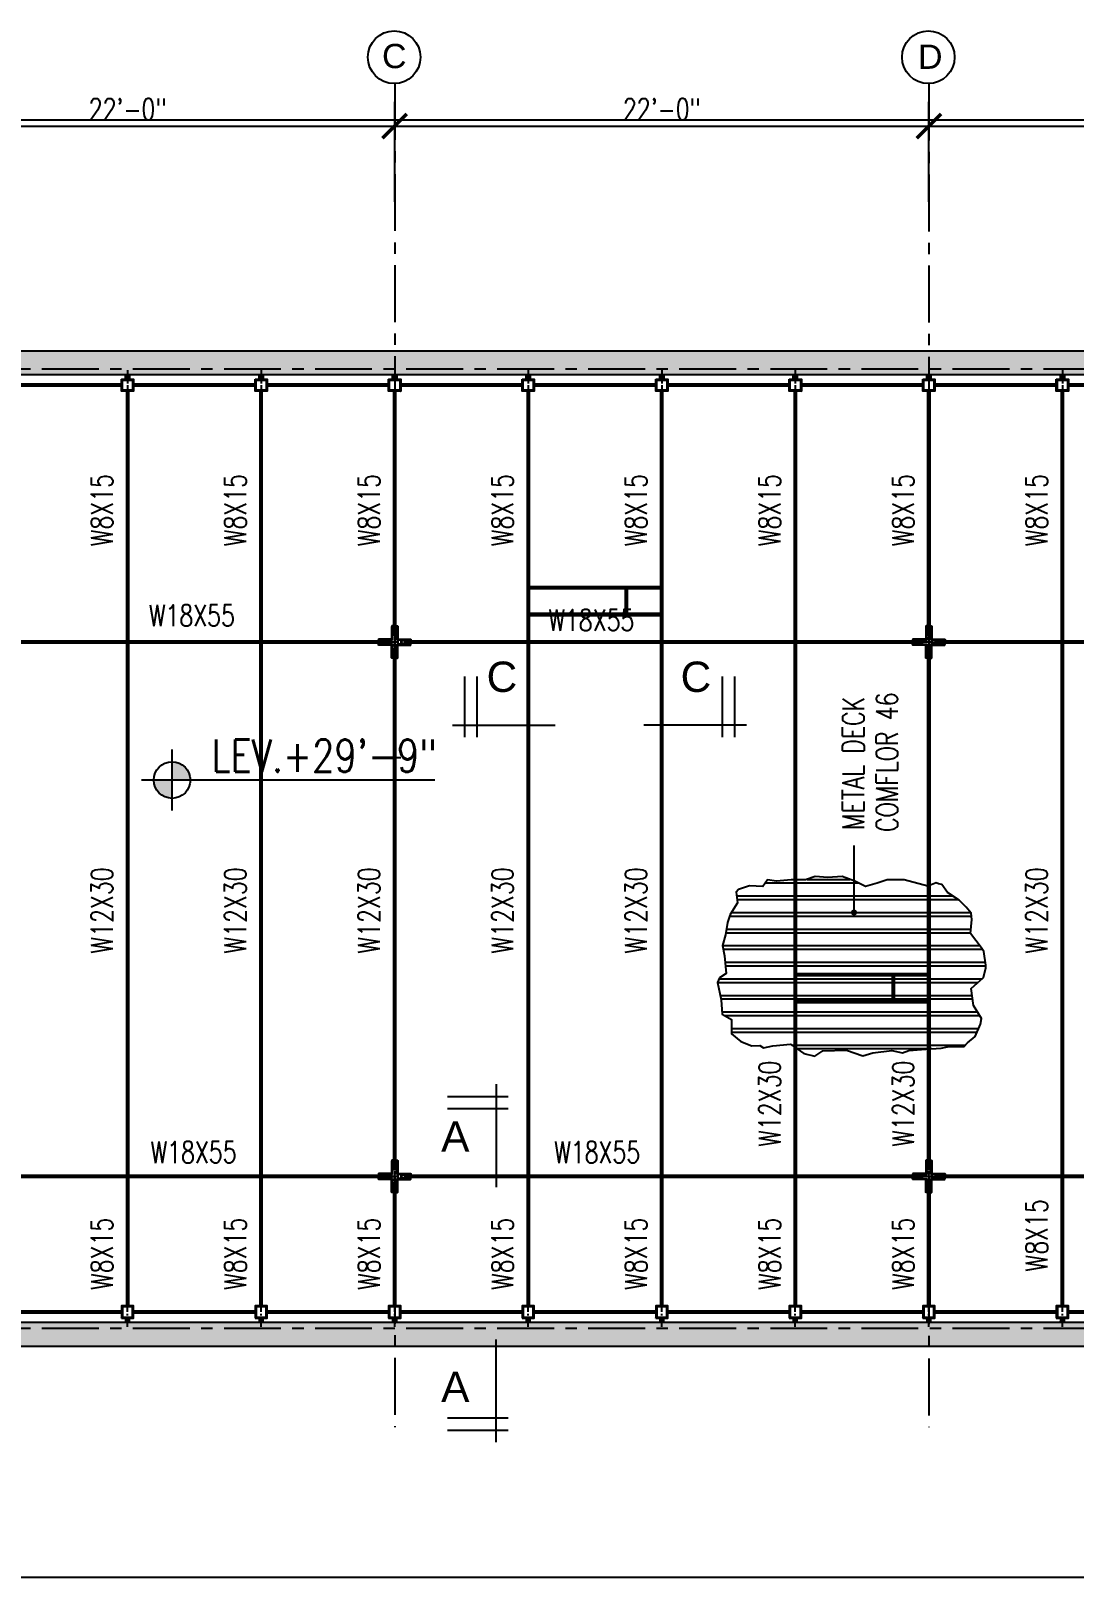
# Model space of a CAD drawing. Header units: inches. Extents: x 54338 to 57449, y 10559 to 14148.
# Drawn here: x 54854 to 55369, y 11363 to 12127 of the extents above; entities that cross this region are included whole.
import ezdxf
from ezdxf.enums import TextEntityAlignment as Align

# ---------------------------------------------------------------- set-up
doc = ezdxf.new("R2010")
doc.units = ezdxf.units.IN
doc.header["$LTSCALE"] = 15
doc.header["$MEASUREMENT"] = 0
doc.linetypes.add('CENTER', pattern=[2, 1.25, -0.25, 0.25, -0.25])
doc.linetypes.add('HIDDEN', pattern=[0.375, 0.25, -0.125])
for name, color, linetype in [('A-HATCH RCC', 8, 'Continuous'), ('A-STAIR', 2, 'Continuous'), ('A-TEXT-P', 242, 'Continuous'), ('A-WALL-BLWK', 33, 'Continuous'), ('A-WALL-RAMPED EARTH', 4, 'Continuous'), ('COLUMN', 4, 'Continuous'), ('GC', 3, 'Continuous'), ('GIRDER', 6, 'HIDDEN'), ('Grid line', 1, 'CENTER'), ('GT', 4, 'Continuous'), ('HATCH', 253, 'Continuous'), ('L', 2, 'Continuous'), ('L3', 3, 'Continuous'), ('L5', 5, 'Continuous'), ('LEVEL', 2, 'Continuous'), ('N-DIM-Z', 126, 'Continuous'), ('S-COLUMN', 4, 'Continuous'), ('SLAB', 3, 'Continuous'), ('TEXT3', 4, 'Continuous'), ('WALL', 7, 'Continuous')]:
    doc.layers.add(name, color=color, linetype=linetype)
doc.styles.add('3-32', font='simplex.shx', dxfattribs={"width": 0.75, "height": 10.6666})
doc.styles.add('ARIAL', font='arial.ttf')
doc.styles.add('dim', font='arial.ttf')
doc.styles.add('DIM 3_32', font='simplex.shx', dxfattribs={"width": 0.8})
doc.dimstyles.new('3-32', dxfattribs={"dimtxt": 10.666667, "dimasz": 12, "dimexe": 12, "dimexo": 4, "dimgap": 2, "dimtad": 1, "dimdec": 4, "dimzin": 3, "dimdsep": 46, "dimlunit": 4, "dimtxsty": '3-32', "dimblk": 'ARCHTICK', "dimcen": 0.046875, "dimdle": 12, "dimclrd": 1, "dimclre": 1, "dimclrt": 2, "dimadec": 0, "dimazin": 0, "dimtfac": 0.75, "dimtdec": 4, "dimtmove": 2, "dimatfit": 3, "dimldrblk": 'ARCHTICK', "dimfxl": 0, "dimfrac": 1, "dimtolj": 1, "dimtzin": 0, "dimlwd": -1, "dimlwe": -1, "dimarcsym": 0})

# ---------------------------------------------------------------- blocks, each defined once
blk = doc.blocks.new('A$C06E30DF9')
at = {"layer": 'GIRDER', "color": 2, "linetype": 'Continuous', "ltscale": 5}
for p, q in [((14.28, 4.51), (60.3, 4.51)), ((35.03, 6.28), (56.19, 6.28)), ((0.24, -1.91), (106.93, -1.91)), ((0.46, -3.68), (109.59, -3.68)), ((-3.2, -11.87), (116.3, -11.87)), ((-2.33, -10.1), (115.87, -10.1)), ((-5.18, -20.06), (115.75, -20.06)), ((-4.86, -18.29), (115.95, -18.29)), ((-6.79, -26.47), (120.36, -26.47)), ((-6.47, -28.25), (121.64, -28.25)), ((-6.47, -28.25), (121.64, -28.25)), ((-5.52, -34.66), (123.13, -34.66)), ((-5.33, -36.43), (123.34, -36.43)), ((-5.33, -36.43), (123.34, -36.43)), ((-9.18, -44.62), (119.54, -44.62)), ((-8.47, -42.85), (121.53, -42.85)), ((-7.91, -51.04), (116.59, -51.04)), ((-7.56, -52.81), (116.85, -52.81)), ((-7.56, -52.81), (116.85, -52.81)), ((-7.04, -59.23), (119.24, -59.23)), ((-5.89, -61), (120.31, -61)), ((-2.4, -67.41), (119.82, -67.41)), ((-2.4, -69.19), (119.06, -69.19)), ((27.52, -75.6), (113.18, -75.6)), ((30.05, -77.37), (96.69, -77.37))]:
    blk.add_line(p, q, dxfattribs=at)
at = {"layer": 'SLAB', "color": 1, "linetype": 'Continuous', "ltscale": 5}
blk.add_lwpolyline([(1.18, 1.22), (0, 0), (0.66, -5.32), (-2.93, -11.07), (-4.28, -15.11), (-5.39, -21.2), (-6.81, -26.39), (-5.87, -31.51), (-4.9, -40.24), (-8.28, -42.39), (-9.2, -44.65), (-7.47, -53.24), (-6.96, -60.4), (-2.4, -62.95), (-2.4, -70.11), (2.22, -73.9), (7.78, -75.98), (11.68, -75.79), (13.45, -77), (18.15, -75.96), (26.8, -75.1), (33.4, -79.72), (38.86, -81.08), (42.76, -78.48), (54.54, -78.09), (62.51, -80.99), (67.45, -79.47), (76.89, -78.29), (82.17, -79.4), (85.34, -78.22), (93.62, -77.58), (101.24, -77.07), (104.45, -76.54), (112.58, -76.27), (114.22, -74.44), (118.15, -71.29), (120.72, -65.3), (121.25, -62.54), (117.31, -56.05), (116.11, -47.67), (122.22, -42.24), (123.34, -37.38), (123.34, -36.19), (122.44, -29.43), (121.05, -27.36), (115.71, -20.49), (116.47, -13.58), (116.16, -10.43), (113.57, -7.48), (110.15, -4.06), (104.37, -0.2), (101.66, 3.67), (99.99, 4.06), (98.74, 4.55), (94.74, 2.95), (83, 6.06), (74.52, 6.06), (69.57, 4.36), (63.86, 2.73), (58.62, 5.35), (52.33, 7.76), (45.28, 7.15), (39.01, 7.77), (34.24, 5.98), (27.14, 5.98), (19.85, 5.37), (15.4, 6.06), (13.07, 2.8), (6.5, 3.06)], close=True, dxfattribs=at)
blk = doc.blocks.new('_ARCHTICK')
at = {"color": 0, "linetype": 'ByBlock', "const_width": 0.15}
blk.add_lwpolyline([(-0.5, -0.5), (0.5, 0.5)], dxfattribs=at)
blk = doc.blocks.new('*D16')
at = {"layer": 'DEFPOINTS', "color": 0, "transparency": 16777216}
for p in [(55033.69, 12079.51), (54769.69, 12038), (55033.69, 12038)]:
    blk.add_point(p, dxfattribs=at)
at = {"layer": 'N-DIM-Z', "color": 1, "transparency": 16777216}
for p, q in [((54769.69, 12042), (54769.69, 12091.51)), ((55033.69, 12042), (55033.69, 12091.51)), ((54757.69, 12079.51), (55045.69, 12079.51))]:
    blk.add_line(p, q, dxfattribs=at)
at = {"layer": 'N-DIM-Z', "color": 1, "transparency": 16777216, "xscale": 12, "yscale": 12, "zscale": 12, "rotation": 180}
blk.add_blockref('_ARCHTICK', (54769.69, 12079.51), dxfattribs=at)
at = {"layer": 'N-DIM-Z', "color": 1, "transparency": 16777216, "xscale": 12, "yscale": 12, "zscale": 12}
blk.add_blockref('_ARCHTICK', (55033.69, 12079.51), dxfattribs=at)
at = {"layer": 'N-DIM-Z', "color": 2, "transparency": 16777216, "insert": (54901.69, 12087.86), "char_height": 10.667, "attachment_point": 5, "style": '3-32'}
blk.add_mtext('\\A1;22\'-0"', dxfattribs=at)
blk = doc.blocks.new('*D17')
at = {"layer": 'DEFPOINTS', "color": 0, "transparency": 16777216}
for p in [(55297.69, 12079.51), (55033.69, 12038), (55297.69, 12038)]:
    blk.add_point(p, dxfattribs=at)
at = {"layer": 'N-DIM-Z', "color": 1, "transparency": 16777216}
for p, q in [((55033.69, 12042), (55033.69, 12091.51)), ((55297.69, 12042), (55297.69, 12091.51)), ((55021.69, 12079.51), (55309.69, 12079.51))]:
    blk.add_line(p, q, dxfattribs=at)
at = {"layer": 'N-DIM-Z', "color": 1, "transparency": 16777216, "xscale": 12, "yscale": 12, "zscale": 12, "rotation": 180}
blk.add_blockref('_ARCHTICK', (55033.69, 12079.51), dxfattribs=at)
at = {"layer": 'N-DIM-Z', "color": 1, "transparency": 16777216, "xscale": 12, "yscale": 12, "zscale": 12}
blk.add_blockref('_ARCHTICK', (55297.69, 12079.51), dxfattribs=at)
at = {"layer": 'N-DIM-Z', "color": 2, "transparency": 16777216, "insert": (55165.69, 12087.86), "char_height": 10.667, "attachment_point": 5, "style": '3-32'}
blk.add_mtext('\\A1;22\'-0"', dxfattribs=at)
blk = doc.blocks.new('*D18')
at = {"layer": 'DEFPOINTS', "color": 0, "transparency": 16777216}
for p in [(55561.69, 12079.51), (55297.69, 12038), (55561.69, 12038)]:
    blk.add_point(p, dxfattribs=at)
at = {"layer": 'N-DIM-Z', "color": 1, "transparency": 16777216}
for p, q in [((55297.69, 12042), (55297.69, 12091.51)), ((55561.69, 12042), (55561.69, 12091.51)), ((55285.69, 12079.51), (55573.69, 12079.51))]:
    blk.add_line(p, q, dxfattribs=at)
at = {"layer": 'N-DIM-Z', "color": 1, "transparency": 16777216, "xscale": 12, "yscale": 12, "zscale": 12, "rotation": 180}
blk.add_blockref('_ARCHTICK', (55297.69, 12079.51), dxfattribs=at)
at = {"layer": 'N-DIM-Z', "color": 1, "transparency": 16777216, "xscale": 12, "yscale": 12, "zscale": 12}
blk.add_blockref('_ARCHTICK', (55561.69, 12079.51), dxfattribs=at)
at = {"layer": 'N-DIM-Z', "color": 2, "transparency": 16777216, "insert": (55429.69, 12087.86), "char_height": 10.667, "attachment_point": 5, "style": '3-32'}
blk.add_mtext('\\A1;22\'-0"', dxfattribs=at)
blk = doc.blocks.new('A$C56BC41D7')
at = {"layer": 'HATCH'}
h = blk.add_hatch(dxfattribs=at)
h.set_pattern_fill('_USER', color=1, scale=0.375, angle=45, style=0, pattern_type=0)
h.set_pattern_definition([(45, (0, 0), (-0.265165, 0.265165), [])])
edge = h.paths.add_edge_path()
edge.add_line((0.5, 6.75), (0.5, 0.75))
edge.add_arc((0.75, 0.75), 0.25, 180, 270)
edge.add_line((0.75, 0.5), (6.75, 0.5))
edge.add_arc((6.75, 0.25), 0.25, 0, 90, ccw=False)
edge.add_line((7, 0.25), (7, 0))
edge.add_line((7, 0), (0, 0))
edge.add_line((0, 0), (0, 7))
edge.add_line((0, 7), (0.25, 7))
edge.add_arc((0.25, 6.75), 0.25, 0, 90, ccw=False)
at = {"layer": 'COLUMN', "color": 4}
blk.add_lwpolyline([(0, 0), (0, 7), (0.25, 7, -0.414214), (0.5, 6.75), (0.5, 0.75, 0.414214), (0.75, 0.5), (6.75, 0.5, -0.414214), (7, 0.25), (7, 0)], format="xyb", close=True, dxfattribs=at)
blk = doc.blocks.new('A$C3C504F40')
at = {"layer": 'HATCH'}
h = blk.add_hatch(dxfattribs=at)
h.set_pattern_fill('_USER', color=1, scale=0.375, angle=45, style=0, pattern_type=0)
h.set_pattern_definition([(45, (-54890.24333, -10014.80784), (-0.265165043, 0.265165043), [])])
h.paths.add_polyline_path([(-3.25, 1), (-5.25, 1), (-5.25, -1), (-3.25, -1)])
h.paths.add_polyline_path([(-3.5, -0.75), (-5, -0.75), (-5, 0.75), (-3.5, 0.75)], flags=16)
h = blk.add_hatch(dxfattribs=at)
h.set_pattern_fill('_USER', color=1, scale=0.375, angle=45, style=0, pattern_type=0)
h.set_pattern_definition([(45, (-54885.99333, -10010.55784), (-0.265165043, 0.265165043), [])])
h.paths.add_polyline_path([(1, 5.25), (-1, 5.25), (-1, 3.25), (1, 3.25)])
h.paths.add_polyline_path([(0.75, 3.5), (-0.75, 3.5), (-0.75, 5), (0.75, 5)], flags=16)
h = blk.add_hatch(dxfattribs=at)
h.set_pattern_fill('_USER', color=1, scale=0.375, angle=45, style=0, pattern_type=0)
h.set_pattern_definition([(45, (-54881.74333, -10014.80784), (-0.265165043, 0.265165043), [])])
h.paths.add_polyline_path([(5.25, 1), (3.25, 1), (3.25, -1), (5.25, -1)])
h.paths.add_polyline_path([(5, -0.75), (3.5, -0.75), (3.5, 0.75), (5, 0.75)], flags=16)
h = blk.add_hatch(dxfattribs=at)
h.set_pattern_fill('_USER', color=1, scale=0.375, angle=45, style=0, pattern_type=0)
h.set_pattern_definition([(45, (-54885.99333, -10019.05784), (-0.265165043, 0.265165043), [])])
h.paths.add_polyline_path([(1, -3.25), (-1, -3.25), (-1, -5.25), (1, -5.25)])
h.paths.add_polyline_path([(0.75, -5), (-0.75, -5), (-0.75, -3.5), (0.75, -3.5)], flags=16)
at = {"layer": 'Grid line', "ltscale": 0.25}
for p, q in [((0, -9.66), (0, 9.66)), ((9.51, 0), (-9.52, 0))]:
    blk.add_line(p, q, dxfattribs=at)
at = {"layer": 'S-COLUMN', "color": 4}
for points in [[(-5.25, 1), (-3.25, 1), (-3.25, -1), (-5.25, -1)], [(-5, 0.75), (-3.5, 0.75), (-3.5, -0.75), (-5, -0.75)], [(-1, 5.25), (1, 5.25), (1, 3.25), (-1, 3.25)], [(-0.75, 5), (0.75, 5), (0.75, 3.5), (-0.75, 3.5)], [(3.25, 1), (5.25, 1), (5.25, -1), (3.25, -1)], [(3.5, 0.75), (5, 0.75), (5, -0.75), (3.5, -0.75)], [(-1, -3.25), (1, -3.25), (1, -5.25), (-1, -5.25)], [(-0.75, -3.5), (0.75, -3.5), (0.75, -5), (-0.75, -5)]]:
    blk.add_lwpolyline(points, close=True, dxfattribs=at)
at = {"layer": 'Grid line', "color": 4, "xscale": -1}
blk.add_blockref('A$C56BC41D7', (-1, 1), dxfattribs=at)
at = {"layer": 'Grid line', "color": 4}
blk.add_blockref('A$C56BC41D7', (1, 1), dxfattribs=at)
at = {"layer": 'Grid line', "color": 4, "rotation": 180}
blk.add_blockref('A$C56BC41D7', (-1, -1), dxfattribs=at)
at = {"layer": 'Grid line', "color": 4, "xscale": -1, "rotation": 180}
blk.add_blockref('A$C56BC41D7', (1, -1), dxfattribs=at)
blk = doc.blocks.new('A$C45494CF1')
at = {"layer": 'HATCH'}
h = blk.add_hatch(dxfattribs=at)
h.set_pattern_fill('_USER', color=1, scale=0.375, angle=45, style=0, pattern_type=0)
h.set_pattern_definition([(45, (-54885.99333, -10015.80953), (-0.265165043, 0.265165043), [])])
h.paths.add_polyline_path([(1, 0), (-1, 0), (-1, -2), (1, -2)])
h.paths.add_polyline_path([(0.75, -1.75), (-0.75, -1.75), (-0.75, -0.25), (0.75, -0.25)], flags=16)
h = blk.add_hatch(dxfattribs=at)
h.set_pattern_fill('_USER', color=1, scale=0.375, angle=45, style=0, pattern_type=0)
h.set_pattern_definition([(45, (-54324.65777, -10363.3381), (-0.265165043, 0.265165043), [])])
h.paths.add_polyline_path([(3, -2), (-3, -2), (-3, -8), (3, -8)])
h.paths.add_polyline_path([(2.5, -2.5), (2.5, -7.5), (-2.5, -7.5), (-2.5, -2.5)], flags=16)
at = {"layer": 'Grid line', "ltscale": 0.25}
blk.add_line((0, 2.41), (0, -10.07), dxfattribs=at)
at = {"layer": 'S-COLUMN', "color": 4}
for points in [[(-1, 0), (1, 0), (1, -2), (-1, -2)], [(-3, -2), (3, -2), (3, -8), (-3, -8)], [(-2.5, -2.5), (2.5, -2.5), (2.5, -7.5), (-2.5, -7.5)], [(-0.75, -0.25), (0.75, -0.25), (0.75, -1.75), (-0.75, -1.75)]]:
    blk.add_lwpolyline(points, close=True, dxfattribs=at)
blk = doc.blocks.new('ROOF COL')
at = {"layer": 'A-WALL-BLWK'}
blk.add_line((522, -192), (528, -192), dxfattribs=at)
for p in [(393, -3), (459, -3), (525, -3), (591, -3), (657, -3), (723, -3), (789, -3), (855, -3)]:
    blk.add_blockref('A$C45494CF1', p)
at = {"xscale": -1, "rotation": 180}
for p in [(393, -471), (459, -471), (525, -471), (591, -471), (657, -471), (723, -471), (789, -471), (855, -471)]:
    blk.add_blockref('A$C45494CF1', p, dxfattribs=at)
at = {"layer": 'WALL'}
for p in [(525, -135), (789, -135), (525, -399), (789, -399)]:
    blk.add_blockref('A$C3C504F40', p, dxfattribs=at)
blk = doc.blocks.new('A$C0739760B')
at = {"layer": 'L3'}
blk.add_line((-6, 0), (44.79, 0), dxfattribs=at)
at = {"layer": 'L5', "color": 6}
for p, q in [((0, 24), (0, -6)), ((6, 24), (6, -6))]:
    blk.add_line(p, q, dxfattribs=at)

msp = doc.modelspace()

# ---------------------------------------------------------------- hatches: boundary and pattern name
at = {"layer": 'A-HATCH RCC'}
h = msp.add_hatch(dxfattribs=at)
h.set_pattern_fill('AR-SAND', color=256)
h.set_pattern_definition([(37.5, (0, 0), (-0.06299336, 1.92682377), [0, -1.52, 0, -1.7, 0, -1.625]), (7.5, (0, 0), (1.7697767, 2.82214607), [0, -0.82, 0, -1.37, 0, -0.525]), (327.5, (-1.23, 3e-16), (3.11414186, 0.005659054), [0, -0.5, 0, -1.8, 0, -2.35]), (317.5, (-1.23, 3e-16), (3.0061266, 0.87767556), [0, -0.25, 0, -1.18, 0, -1.35])])
h.paths.add_polyline_path([(54804.1896516, 11488.5089798), (54804.1896516, 11477.5088736), (54800.1896516, 11477.5088736), (54800.1896516, 11484.5088736), (54775.1896516, 11484.5088736), (54775.1896516, 11477.5088708), (54771.1896516, 11477.5088708), (54771.1896516, 11484.0090861), (54507.1896516, 11484.0090861), (54507.1896516, 11508.5089798), (54507.188893, 11508.5089963), (54507.1885222, 11676.0089544), (54507.1896516, 11676.0089798), (54507.1896516, 11700.0089798), (54507.1893434, 11700.0089963), (54507.1889726, 11813.0089572), (54507.1919559, 11813.0089826), (54507.1919559, 11837.0089826), (54507.1900805, 11837.0089991), (54507.1889499, 11936.5089991), (54507.1896516, 11936.5089826), (54507.1896516, 11960.5089826), (54519.1908253, 11961.0089812), (54771.1884779, 11961.0089785), (54771.1886892, 11967.5089826), (54775.1886892, 11967.5089826), (54775.1886892, 11960.5089826), (54800.1886892, 11960.5089826), (54800.1886892, 11967.5089826), (54804.1886892, 11967.5089826), (54804.1886892, 11956.5089798), (56083.6896516, 11956.5089798), (56083.6896516, 11764.5089798), (56095.6896516, 11764.5089798), (56095.6896516, 11968.5089813), (54501.1906224, 11968.5089813), (54501.1906197, 11476.5089798), (56095.6896516, 11476.5089798), (56095.6896516, 11569.5089798), (56083.6896516, 11569.5089798), (56083.6896516, 11488.5089798)])
at = {"layer": 'LEVEL'}
h = msp.add_hatch(color=2, dxfattribs=at)
h.paths.add_polyline_path([(54923.6667103, 11756.347366), (54914.6217103, 11756.347366, 0.4142135624), (54923.6667103, 11747.302366)])
h.paths.add_polyline_path([(54923.6667103, 11765.392366), (54923.6667103, 11756.347366), (54932.7117103, 11756.347366, 0.4142135624)])

# ---------------------------------------------------------------- linework, layer by layer
at = {"layer": 'A-STAIR', "color": 3}
for p, q in [((56593.6893226, 12082.5089813), (54769.6884779, 12082.5089813)), ((54769.6884779, 11362.5089813), (56295.4555576, 11362.5089813))]:
    msp.add_line(p, q, dxfattribs=at)
at = {"layer": 'A-WALL-BLWK'}
msp.add_line((55030.6884779, 11767.5089798), (55036.6884779, 11767.5089798), dxfattribs=at)
at = {"layer": 'A-WALL-RAMPED EARTH'}
for points in [[(56095.6896516, 11476.5089798), (54499.6896503, 11476.5089798), (54499.689653, 11968.5089813), (56095.6896516, 11968.5089813)], [(56083.6896516, 11956.5089798), (54519.1908253, 11956.5089798), (54519.1914122, 11961.0089798), (54507.1902385, 11961.0089798), (54507.1908253, 11937.0089798), (54511.6890863, 11937.0089798), (54511.6896516, 11837.0089826), (54507.1919559, 11837.0089826), (54507.1919559, 11813.0089826), (54511.6894662, 11813.0089407), (54511.689837, 11700.0089798), (54507.1896516, 11700.0089798), (54507.1896516, 11676.0089798), (54511.6894662, 11676.008938), (54511.689837, 11508.0090861), (54507.1896516, 11508.0090861), (54507.1884779, 11484.0090861), (54519.1884779, 11484.0090861), (54519.1896516, 11488.5089798), (56083.6896516, 11488.5089798)]]:
    msp.add_lwpolyline(points, dxfattribs=at)
at = {"layer": 'GC'}
for centre in [(55033.4284979, 12113.525538), (55297.4284979, 12113.525538)]:
    msp.add_circle(centre, 13, dxfattribs=at)
at = {"layer": 'GIRDER', "color": 1, "linetype": 'Continuous', "ltscale": 5}
msp.add_line((55260.7055759, 11690.8959857), (55260.7055759, 11724.0770821), dxfattribs=at)
at = {"layer": 'GIRDER', "color": 1, "linetype": 'Continuous', "ltscale": 5, "const_width": 1.5}
msp.add_lwpolyline([(55259.9555759, 11690.8959857, 1), (55261.4555759, 11690.8959857, 1)], format="xyb", close=True, dxfattribs=at)
at = {"layer": 'Grid line', "ltscale": 1.5}
for p, q in [((55033.6884779, 12100.8064707), (55033.6884779, 11436.5089798)), ((55297.6884779, 12100.546682), (55297.6884779, 11436.5089798)), ((54364.3509245, 11959.5089798), (56541.2389099, 11959.5089798)), ((54364.3509245, 11824.5089798), (56485.320079, 11824.5089798)), ((54364.6483641, 11560.5089798), (56485.6175186, 11560.5089798)), ((54364.3509245, 11485.5089798), (56344.9016814, 11485.5089798))]:
    msp.add_line(p, q, dxfattribs=at)
at = {"layer": 'L', "color": 2, "linetype": 'CENTER', "ltscale": 1.5, "const_width": 2}
for points in [[(54838.6884779, 11951.5426155), (54898.6884779, 11951.5426155)], [(54901.6884779, 11948.5089798), (54901.6884779, 11824.5089798)], [(54904.6884779, 11951.5426155), (54964.6884779, 11951.5426155)], [(54967.6884779, 11948.5089798), (54967.6884779, 11824.5089798)], [(54970.6884779, 11951.5426155), (55030.6884779, 11951.5426155)], [(55036.6884779, 11951.5426155), (55096.6884779, 11951.5426155)], [(55099.6884779, 11948.5089798), (55099.6884779, 11824.5089798)], [(55102.6884779, 11951.5426155), (55162.6884779, 11951.5426155)], [(55165.6884779, 11948.5089798), (55165.6884779, 11824.5089798)], [(55168.6884779, 11951.5426155), (55228.6884779, 11951.5426155)], [(55231.6884779, 11948.5089798), (55231.6884779, 11824.5089798)], [(55234.6884779, 11951.5426155), (55294.6884779, 11951.5426155)], [(55300.6884779, 11951.5426155), (55360.6884779, 11951.5426155)], [(55363.6884779, 11948.5089798), (55363.6884779, 11824.5089798)], [(55366.6884779, 11951.5426155), (55426.6884779, 11951.5426155)], [(54901.6884779, 11824.5089798), (54901.6884779, 11560.5089798)], [(54967.6884779, 11824.5089798), (54967.6884779, 11560.5089798)], [(55099.6884779, 11824.5089798), (55099.6884779, 11560.5089798)], [(55165.6884779, 11824.5089798), (55165.6884779, 11560.5089798)], [(55231.6884779, 11824.5089798), (55231.6884779, 11560.5089798)], [(55363.6884779, 11824.5089798), (55363.6884779, 11560.5089798)], [(54901.6884779, 11560.5089798), (54901.6884779, 11496.5089798)], [(54967.6884779, 11560.5089798), (54967.6884779, 11496.5089798)], [(55099.6884779, 11560.5089798), (55099.6884779, 11496.5089798)], [(55165.6884779, 11560.5089798), (55165.6884779, 11496.5089798)], [(55231.6884779, 11560.5089798), (55231.6884779, 11496.5089798)], [(55363.6884779, 11560.5089798), (55363.6884779, 11496.5089798)], [(54838.6884779, 11493.5426155), (54898.6884779, 11493.5426155)], [(54904.6884779, 11493.5426155), (54964.6884779, 11493.5426155)], [(54970.6884779, 11493.5426155), (55030.6884779, 11493.5426155)], [(55036.6884779, 11493.5426155), (55096.6884779, 11493.5426155)], [(55102.6884779, 11493.5426155), (55162.6884779, 11493.5426155)], [(55168.6884779, 11493.5426155), (55228.6884779, 11493.5426155)], [(55234.6884779, 11493.5426155), (55294.6884779, 11493.5426155)], [(55300.6884779, 11493.5426155), (55360.6884779, 11493.5426155)], [(55366.6884779, 11493.5426155), (55426.6884779, 11493.5426155)]]:
    msp.add_lwpolyline(points, dxfattribs=at)
at = {"layer": 'L', "color": 4, "linetype": 'CENTER', "ltscale": 1.5, "const_width": 2}
for points in [[(55033.6884779, 11829.7606727), (55033.6884779, 11948.5089798)], [(55297.6884779, 11829.7606727), (55297.6884779, 11948.5089798)], [(54774.9439089, 11824.5089798), (55028.6884779, 11824.5106727)], [(55033.6884779, 11819.2606727), (55033.6884779, 11565.7606727)], [(55038.9384779, 11824.5089798), (55292.4384779, 11824.5106727)], [(55297.6884779, 11819.2606727), (55297.6884779, 11565.7606727)], [(55302.9384779, 11824.5106727), (55557.6884779, 11824.5089798)], [(54772.6884779, 11560.5089798), (55028.4384779, 11560.5089798)], [(55038.9384779, 11560.5089798), (55292.4384779, 11560.5089798)], [(55302.9384779, 11560.5106727), (55556.4384779, 11560.5106727)], [(55033.6884779, 11555.2606727), (55033.6884779, 11496.5089798)], [(55297.6884779, 11555.2606727), (55297.6884779, 11496.5089798)]]:
    msp.add_lwpolyline(points, dxfattribs=at)
at = {"layer": 'L', "color": 2, "linetype": 'CENTER', "const_width": 2}
for points in [[(55099.6884779, 11851.3670738), (55165.6884779, 11851.3670738)], [(55148.1916033, 11851.5698211), (55148.1916033, 11838.1658323)], [(55099.6884779, 11838.1658323), (55165.6884779, 11838.1658323)], [(55231.6884794, 11660.1170752), (55297.6884794, 11660.1170752)], [(55280.1916047, 11660.3198226), (55280.1916047, 11646.9158338)], [(55231.6884794, 11646.9158338), (55297.6884794, 11646.9158338)]]:
    msp.add_lwpolyline(points, dxfattribs=at)
at = {"layer": 'LEVEL'}
for p, q in [((54923.6667103, 11741.272366), (54923.6667103, 11771.422366)), ((55053.5414839, 11756.347366), (54908.5917103, 11756.347366))]:
    msp.add_line(p, q, dxfattribs=at)
msp.add_circle((54923.6667103, 11756.347366), 9.045, dxfattribs=at)

# ---------------------------------------------------------------- block references
msp.add_blockref('ROOF COL', (54508.6884779, 11959.5089798))
at = {"layer": 'L', "color": 2}
msp.add_blockref('A$C06E30DF9', (55202.4986916, 11700.994387), dxfattribs=at)
at = {"layer": 'WALL'}
msp.add_blockref('A$C0739760B', (55068.2661875, 11783.4741103), dxfattribs=at)
at = {"layer": 'WALL', "xscale": -1}
msp.add_blockref('A$C0739760B', (55201.5733774, 11783.4741103), dxfattribs=at)
at = {"layer": 'WALL', "xscale": -1, "rotation": 90}
msp.add_blockref('A$C0739760B', (55083.8338772, 11600.001178), dxfattribs=at)
at = {"layer": 'WALL', "rotation": 90}
msp.add_blockref('A$C0739760B', (55083.8338772, 11435.1841745), dxfattribs=at)

# ---------------------------------------------------------------- texts
at = {"layer": 'A-TEXT-P', "color": 4, "style": 'ARIAL'}
for s, p in [('C', (55079.1256791, 11799.8912185)), ('C', (55175.0030109, 11799.8912185)), ('A', (55056.6659937, 11572.7611105)), ('A', (55056.6659937, 11449.040966))]:
    msp.add_text(s, height=15, dxfattribs=at).set_placement(p)
at = {"layer": 'GT', "color": 4, "style": 'dim'}
for s, p in [('C', (55033.4872385, 12114.1241417)), ('D', (55298.399002, 12113.7895684))]:
    msp.add_text(s, height=12, dxfattribs=at).set_placement(p, align=Align.MIDDLE_CENTER)
at = {"layer": 'N-DIM-Z', "color": 2, "char_height": 10.6666, "attachment_point": 5, "rotation": 90, "style": '3-32'}
for s, insert in [('W8X15', (54888.9906699, 11889.7839988)), ('W8X15', (54954.9906699, 11889.7839988)), ('W8X15', (55020.9906699, 11889.7839988)), ('W8X15', (55086.9906699, 11889.7839988)), ('W8X15', (55152.9906699, 11889.7839988)), ('W8X15', (55218.9906699, 11889.7839988)), ('W8X15', (55284.9906699, 11889.7839988)), ('W8X15', (55350.9906699, 11889.7839988)), ('METAL DECK', (55260.321897, 11764.5847654)), ('COMFLOR 46', (55277.0438002, 11765.1351207)), ('W12X30', (54888.9906699, 11691.9460473)), ('W12X30', (54954.9906699, 11691.9460473)), ('W12X30', (55020.9906699, 11691.9460473)), ('W12X30', (55086.9906699, 11691.9460473)), ('W12X30', (55152.9906699, 11691.9460473)), ('W12X30', (55350.9906699, 11691.9460473)), ('W12X30', (55284.9906699, 11596.4610215)), ('W8X15', (55350.9906699, 11531.3889341)), ('W8X15', (54888.9906699, 11522.280348)), ('W8X15', (54954.9906699, 11522.280348)), ('W8X15', (55020.9906699, 11522.280348)), ('W8X15', (55086.9906699, 11522.280348)), ('W8X15', (55152.9906699, 11522.280348)), ('W8X15', (55218.9906699, 11522.280348)), ('W8X15', (55284.9906699, 11522.280348))]:
    msp.add_mtext(s, dxfattribs=dict(at, insert=insert))
at = {"layer": 'N-DIM-Z', "color": 2, "char_height": 10.6666, "attachment_point": 5, "style": '3-32'}
for insert in [(54933.4407506, 11837.6548639), (55130.8861997, 11835.340196), (54934.2752241, 11572.448138), (55133.741969, 11572.448138)]:
    msp.add_mtext('W18X55', dxfattribs=dict(at, insert=insert))
at = {"layer": 'N-DIM-Z', "color": 2, "insert": (55218.9906699, 11596.4610215), "char_height": 10.6666, "width": 37.416167373, "attachment_point": 5, "rotation": 90, "style": '3-32'}
msp.add_mtext('W12X30', dxfattribs=at)
at = {"layer": 'TEXT3', "style": 'DIM 3_32', "width": 0.8}
msp.add_text('LEV.+29\'-9"', height=16.08, dxfattribs=at).set_placement((54943.2658641, 11760.3826633))

# ---------------------------------------------------------------- dimensions: what is measured, and where the dimension line sits
at = {"layer": 'N-DIM-Z'}
for base, p1, p2, picture, middle in [((55033.6884779, 12079.5089798), (54769.6884779, 12037.9997872), (55033.6884779, 12037.9997872), '*D16', (54901.6884779, 12087.8581465)), ((55297.6884779, 12079.5089798), (55033.6884779, 12037.9997872), (55297.6884779, 12037.9997872), '*D17', (55165.6884779, 12087.8581465)), ((55561.6884779, 12079.5089798), (55297.6884779, 12037.9997872), (55561.6884779, 12037.9997872), '*D18', (55429.6884779, 12087.8581465))]:
    dim = msp.add_linear_dim(base=base, p1=p1, p2=p2, angle=180, dimstyle='3-32', dxfattribs=at)
    dim.commit()
    dim.dimension.update_dxf_attribs({"geometry": picture, "text_midpoint": middle})

doc.saveas('drawing.dxf')
